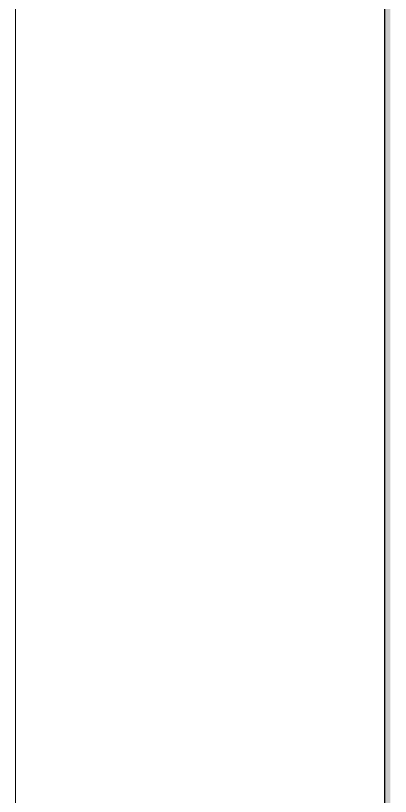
# Model space of a CAD drawing. Header units: millimetres. Extents: x -1113 to 415037, y -3642 to 354837.
# Drawn here: x 395037 to 396357, y 2405 to 5155 of the extents above; entities that cross this region are included whole.
import ezdxf

# ---------------------------------------------------------------- set-up
doc = ezdxf.new("R2010")
doc.units = ezdxf.units.MM
for name, color, linetype, lineweight in [('A-FLOR', 7, 'Continuous', 9), ('I-WALL', 7, 'Continuous', 5), ('Оси', 7, 'Continuous', 9)]:
    doc.layers.add(name, color=color, linetype=linetype, lineweight=lineweight)
doc.layers.add('A-WALL-FNSH-1', color=9, linetype='Continuous', lineweight=5, true_color=0x808080)

msp = doc.modelspace()

# ---------------------------------------------------------------- hatches: boundary and pattern name
at = {"layer": 'I-WALL'}
h = msp.add_hatch(dxfattribs=at)
h.set_pattern_fill('FP_191', color=256, style=0, pattern_type=2)
h.set_pattern_definition([(0, (289227.4, 1e-08), (243.84, 60.96), [20.117, -162.763, 20.117, -162.763, -975.36]), (0, (289227.4, 1e-08), (243.84, 60.96), [-365.76, 20.117, -345.643, 20.117, -162.763, -426.72]), (0, (289227.4, 1e-08), (243.84, 60.96), [-914.4, 20.117, -101.803, 20.117, -284.683]), (120, (289318.84, 30.48), (-174.71291, 180.691634), [20.117, -162.763, 20.117, -162.763, -975.36]), (120, (289318.84, 30.48), (-174.71291, 180.691634), [-365.76, 20.117, -345.643, 20.117, -162.763, -426.72]), (120, (289318.84, 30.48), (-174.71291, 180.691634), [-914.4, 20.117, -101.803, 20.117, -284.683]), (240, (289349.32, 152.4), (-69.12709, -241.651634), [20.117, -162.763, 20.117, -162.763, -975.36]), (240, (289349.32, 152.4), (-69.12709, -241.651634), [-365.76, 20.117, -345.643, 20.117, -162.763, -426.72]), (240, (289349.32, 152.4), (-69.12709, -241.651634), [-914.4, 20.117, -101.803, 20.117, -284.683])])
h.paths.add_polyline_path([(396357.4, 150), (396357.4, 10380), (396337.4, 10380), (396337.4, 150)])

# ---------------------------------------------------------------- linework, layer by layer
at = {"layer": 'A-FLOR'}
msp.add_line((396337.4, 10380), (396337.4, 270.6), dxfattribs=at)
at = {"layer": 'A-WALL-FNSH-1'}
msp.add_line((396336.4, 10379), (396336.4, 100), dxfattribs=at)
at = {"layer": 'Оси'}
msp.add_lwpolyline([(395037.4, -1906.3), (395037.4, 3093.7), (395037.4, 17028.3), (395037.4, 22028.3)], dxfattribs=at)

doc.saveas('drawing.dxf')
